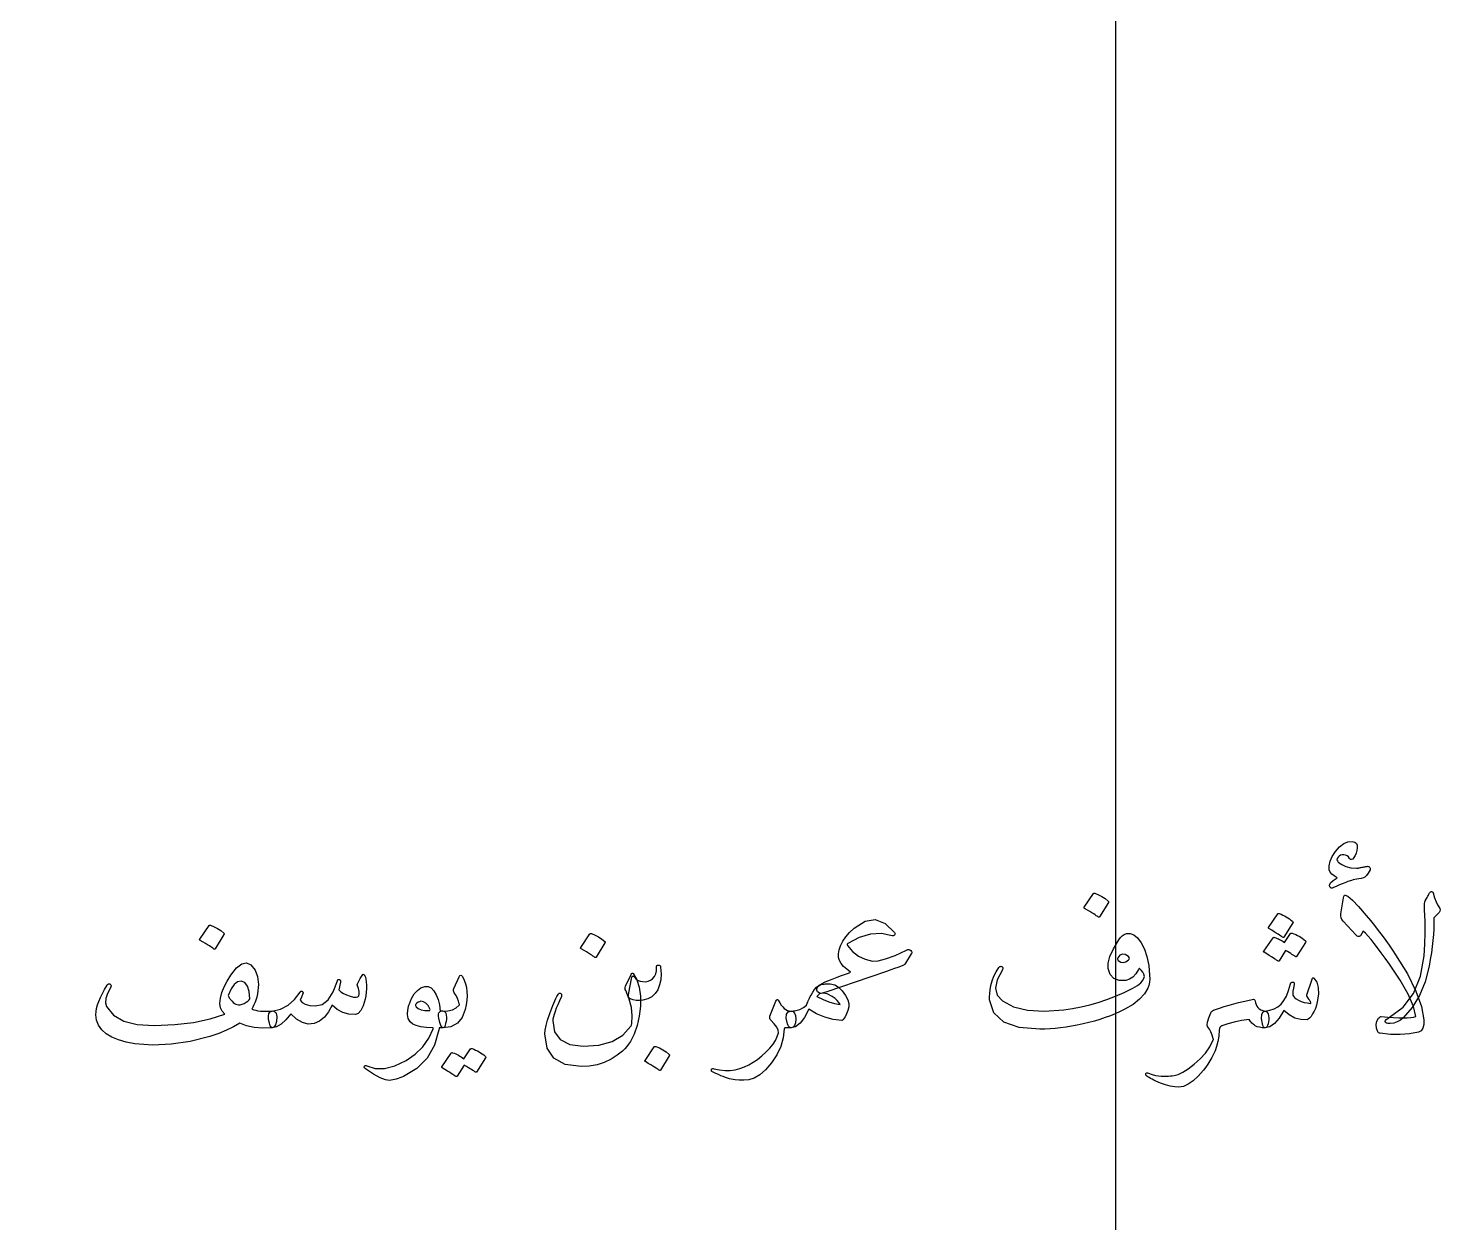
# Model space of a CAD drawing. Header units: millimetres. Extents: x -78 to 78, y -78 to 100.
# Drawn here: x -25.45 to 7.72, y 7.51 to 35.46 of the extents above; entities that cross this region are included whole.
import ezdxf

# ---------------------------------------------------------------- set-up
doc = ezdxf.new("R2010")
doc.units = ezdxf.units.MM
doc.layers.add('ENGRAVE', color=7, linetype='Continuous')
doc.layers.add('TEXT', color=5, linetype='Continuous')

msp = doc.modelspace()

# ---------------------------------------------------------------- linework, layer by layer
at = {"layer": 'ENGRAVE'}
msp.add_lwpolyline([(0, -51.5375), (0, 51.5375)], dxfattribs=at)
for radius in [75.95, 75.95, 73.9156, 70.1375, 70.1375, 67.1538, 61.6125, 61.6125, 56.575, 56.575, 51.5375, 51.5375]:
    msp.add_circle((0, 0), radius, dxfattribs=at)
at = {"layer": 'TEXT'}
for points in [[(5.7991, 15.5794), (5.7421, 15.5687), (5.6891, 15.5586), (5.6403, 15.549), (5.5956, 15.54), (5.5553, 15.5312), (5.5196, 15.5225), (5.4886, 15.5137), (5.4622, 15.505), (5.4354, 15.495), (5.4031, 15.4826), (5.3654, 15.4677), (5.3222, 15.4503), (5.2735, 15.4302), (5.2194, 15.4071), (5.1598, 15.381), (5.0947, 15.3519), (5.0682, 15.3431), (5.0455, 15.3431), (5.0266, 15.3519), (5.0116, 15.3694), (5.0025, 15.4123), (5.028, 15.4623), (5.0879, 15.5195), (5.1822, 15.5838), (5.11, 15.6248), (5.0553, 15.6691), (5.0181, 15.7166), (4.9984, 15.7675), (4.9946, 15.8635), (5.0181, 15.9677), (5.069, 16.08), (5.1472, 16.2006), (5.2404, 16.3086), (5.3364, 16.3833), (5.4351, 16.4246), (5.5366, 16.4325), (5.5932, 16.4183), (5.6317, 16.3888), (5.6522, 16.3439), (5.6547, 16.2838), (5.6448, 16.2187), (5.6284, 16.1591), (5.6055, 16.1049), (5.5759, 16.0562), (5.5464, 16.0221), (5.5191, 16.007), (5.4939, 16.0111), (5.4709, 16.0344), (5.4447, 16.0691), (5.4141, 16.0945), (5.3791, 16.1107), (5.3397, 16.1175), (5.2984, 16.1175), (5.262, 16.1088), (5.2306, 16.0913), (5.2041, 16.065), (5.1846, 16.0333), (5.1789, 16.0038), (5.1868, 15.9764), (5.2084, 15.9512), (5.2894, 15.8914), (5.3878, 15.8473), (5.5038, 15.8192), (5.6372, 15.8069), (5.6488, 15.8073), (5.6618, 15.8085), (5.6762, 15.8106), (5.6919, 15.8134), (5.709, 15.8169), (5.7274, 15.8205), (5.7472, 15.8245), (5.7684, 15.8287), (5.7914, 15.833), (5.8122, 15.837), (5.8308, 15.8406), (5.8472, 15.8441), (5.8617, 15.8469), (5.8745, 15.849), (5.8857, 15.8502), (5.8953, 15.8506), (5.9134, 15.8487), (5.9281, 15.843), (5.9396, 15.8334), (5.9478, 15.82), (5.953, 15.8071), (5.9555, 15.7948), (5.9552, 15.7831), (5.9522, 15.7719), (5.9098, 15.6926), (5.8702, 15.6341), (5.8332, 15.5963), (5.7991, 15.5794)], [(6.7309, 12.3069), (6.6623, 12.2492), (6.5877, 12.2073), (6.507, 12.1814), (6.4203, 12.1713), (6.3705, 12.174), (6.335, 12.1822), (6.3137, 12.1959), (6.3066, 12.215), (6.3131, 12.2396), (6.3328, 12.2653), (6.3656, 12.2921), (6.4116, 12.32), (6.7277, 12.5576), (6.9672, 12.8767), (7.1302, 13.2773), (7.2166, 13.7594), (7.2371, 14.0282), (7.2461, 14.2964), (7.2436, 14.5641), (7.2297, 14.8313), (7.2256, 14.9086), (7.2264, 14.9702), (7.2321, 15.0158), (7.2428, 15.0456), (7.2655, 15.085), (7.2855, 15.12), (7.3027, 15.1506), (7.3172, 15.1769), (7.3292, 15.1988), (7.3391, 15.2163), (7.3467, 15.2294), (7.3522, 15.2381), (7.3631, 15.2493), (7.3741, 15.2567), (7.385, 15.2603), (7.3959, 15.26), (7.4096, 15.2548), (7.42, 15.248), (7.4271, 15.2395), (7.4309, 15.2294), (7.4638, 15.1137), (7.4966, 15.0205), (7.5294, 14.9496), (7.5622, 14.9013), (7.5871, 14.8668), (7.5961, 14.8334), (7.5893, 14.8012), (7.5666, 14.77), (7.4441, 14.6431), (7.4461, 14.5183), (7.4435, 14.3888), (7.4363, 14.2547), (7.4244, 14.1159), (7.4081, 13.9722), (7.3877, 13.8234), (7.3633, 13.6693), (7.3347, 13.51), (7.2428, 13.151), (7.1116, 12.8308), (6.9409, 12.5494), (6.7309, 12.3069)], [(-0.5228, 15.2119), (-0.5173, 15.2173), (-0.5097, 15.2206), (-0.4998, 15.2217), (-0.4878, 15.2206), (-0.4028, 15.1862), (-0.3227, 15.1441), (-0.2475, 15.0943), (-0.1772, 15.0369), (-0.1704, 15.0281), (-0.1673, 15.0194), (-0.1682, 15.0106), (-0.1728, 15.0019), (-0.3784, 14.6694), (-0.3861, 14.6614), (-0.3959, 14.6595), (-0.408, 14.6636), (-0.4222, 14.6738), (-0.4345, 14.6825), (-0.4539, 14.6956), (-0.4804, 14.7131), (-0.5141, 14.735), (-0.5554, 14.7613), (-0.6048, 14.7919), (-0.6625, 14.8269), (-0.7284, 14.8663), (-0.7372, 14.8728), (-0.7416, 14.8794), (-0.7416, 14.8859), (-0.7372, 14.8925)], [(6.2147, 12.3331), (6.3651, 12.3199), (6.5013, 12.3107), (6.6232, 12.3056), (6.7309, 12.3047), (6.8247, 12.3076), (6.9048, 12.314), (6.9713, 12.324), (7.0241, 12.3375), (6.9691, 12.5732), (6.848, 12.8559), (6.6607, 13.1857), (6.4072, 13.5625), (6.3077, 13.701), (6.2147, 13.8277), (6.1283, 13.9427), (6.0484, 14.0459), (5.9752, 14.1371), (5.9084, 14.216), (5.8483, 14.2826), (5.7947, 14.3369), (5.7291, 14.2231), (5.7012, 14.2095), (5.6744, 14.2078), (5.6487, 14.2182), (5.6241, 14.2406), (5.3222, 14.5644), (5.2943, 14.6029), (5.2763, 14.6442), (5.268, 14.6882), (5.2697, 14.735), (5.3309, 15.1156), (5.3367, 15.1424), (5.3452, 15.1616), (5.3564, 15.173), (5.3703, 15.1769), (5.4354, 15.1487), (5.5388, 15.0598), (5.6804, 14.9103), (5.8603, 14.7), (5.9592, 14.5804), (6.0545, 14.4621), (6.1462, 14.3452), (6.2344, 14.2297), (6.319, 14.1155), (6.4001, 14.0027), (6.4776, 13.8913), (6.5516, 13.7812), (6.8258, 13.3314), (7.0273, 12.927), (7.1561, 12.568), (7.2122, 12.2544), (7.2092, 12.1447), (7.187, 12.0608), (7.1457, 12.0025), (7.0853, 11.97), (6.877, 11.929), (6.6588, 11.9109), (6.4307, 11.9159), (6.1928, 11.9437), (6.1709, 11.9473), (6.1534, 11.9536), (6.1403, 11.9626), (6.1316, 11.9744), (6.1034, 12.0649), (6.0977, 12.1483), (6.1143, 12.2246), (6.1534, 12.2938), (6.1704, 12.3143), (6.1863, 12.3277), (6.201, 12.3339), (6.2147, 12.3331)], [(-6.9497, 13.055), (-6.8884, 13.0971), (-6.7966, 13.1447), (-6.6741, 13.1977), (-6.5209, 13.2562), (-6.4143, 13.2932), (-6.3262, 13.3252), (-6.2568, 13.3522), (-6.2059, 13.3744), (-6.2959, 13.4405), (-6.3689, 13.5078), (-6.425, 13.5762), (-6.4641, 13.6456), (-6.4857, 13.7197), (-6.4892, 13.802), (-6.4747, 13.8925), (-6.4422, 13.9913), (-6.3891, 14.096), (-6.3175, 14.2002), (-6.2273, 14.3038), (-6.1184, 14.4069), (-5.8677, 14.5677), (-5.6273, 14.6037), (-5.3974, 14.5152), (-5.1778, 14.3019), (-5.1663, 14.2849), (-5.1625, 14.2691), (-5.1663, 14.2543), (-5.1778, 14.2406), (-5.1912, 14.23), (-5.2052, 14.2242), (-5.2196, 14.2234), (-5.2347, 14.2275), (-5.4846, 14.2754), (-5.74, 14.2614), (-6.0009, 14.1857), (-6.2672, 14.0481), (-6.2795, 14.0383), (-6.2858, 14.0263), (-6.2861, 14.012), (-6.2803, 13.9956), (-6.1597, 13.8581), (-6.0211, 13.7517), (-5.8644, 13.6765), (-5.6897, 13.6325), (-5.5612, 13.6371), (-5.3856, 13.6817), (-5.163, 13.7662), (-4.8934, 13.8906), (-4.8658, 13.9013), (-4.8398, 13.9027), (-4.8155, 13.8947), (-4.7928, 13.8775), (-4.7791, 13.8595), (-4.7731, 13.8403), (-4.7748, 13.8201), (-4.7841, 13.7988), (-4.9197, 13.5844), (-4.935, 13.5644), (-4.9503, 13.5483), (-4.9656, 13.536), (-4.9809, 13.5275), (-5.0332, 13.5079), (-5.098, 13.4843), (-5.1754, 13.4565), (-5.2653, 13.4247), (-5.3681, 13.3887), (-5.4841, 13.3487), (-5.6131, 13.3045), (-5.7553, 13.2562), (-6.7616, 12.9106), (-6.8373, 12.886), (-6.8983, 12.8778), (-6.9445, 12.886), (-6.9759, 12.9106), (-6.994, 12.9492), (-6.9956, 12.9861), (-6.9809, 13.0214), (-6.9497, 13.055)], [(3.7909, 14.735), (3.7964, 14.7405), (3.8041, 14.7438), (3.8139, 14.7448), (3.8259, 14.7438), (3.869, 14.7276), (3.9107, 14.7098), (3.951, 14.6904), (3.99, 14.6694), (4.0279, 14.6464), (4.0649, 14.6212), (4.1012, 14.5939), (4.1366, 14.5644), (4.1453, 14.5537), (4.1497, 14.5436), (4.1497, 14.534), (4.1453, 14.525), (3.9353, 14.1925), (3.9277, 14.1865), (3.9178, 14.1859), (3.9058, 14.1909), (3.8916, 14.2012), (3.8793, 14.21), (3.8598, 14.2231), (3.8333, 14.2406), (3.7997, 14.2625), (3.7584, 14.2888), (3.7089, 14.3194), (3.6512, 14.3544), (3.5853, 14.3938), (3.5766, 14.4003), (3.5722, 14.4069), (3.5722, 14.4134), (3.5766, 14.42)], [(-21.2209, 14.4638), (-21.2155, 14.4692), (-21.2078, 14.4725), (-21.198, 14.4736), (-21.1859, 14.4725), (-21.1009, 14.438), (-21.0208, 14.3959), (-20.9456, 14.3462), (-20.8753, 14.2888), (-20.8685, 14.28), (-20.8655, 14.2713), (-20.8663, 14.2625), (-20.8709, 14.2538), (-21.0766, 13.9213), (-21.0842, 13.9133), (-21.0941, 13.9114), (-21.1061, 13.9155), (-21.1203, 13.9256), (-21.1326, 13.9344), (-21.152, 13.9475), (-21.1786, 13.965), (-21.2122, 13.9869), (-21.2535, 14.0131), (-21.303, 14.0438), (-21.3607, 14.0787), (-21.4266, 14.1181), (-21.4353, 14.1247), (-21.4397, 14.1313), (-21.4397, 14.1378), (-21.4353, 14.1444)], [(-12.3047, 14.2669), (-12.2992, 14.2723), (-12.2916, 14.2756), (-12.2817, 14.2767), (-12.2697, 14.2756), (-12.1846, 14.2412), (-12.1045, 14.1991), (-12.0293, 14.1493), (-11.9591, 14.0919), (-11.9522, 14.0831), (-11.9492, 14.0744), (-11.95, 14.0656), (-11.9547, 14.0569), (-12.1603, 13.7244), (-12.168, 13.7164), (-12.1778, 13.7145), (-12.1898, 13.7186), (-12.2041, 13.7287), (-12.2164, 13.7375), (-12.2358, 13.7506), (-12.2623, 13.7681), (-12.2959, 13.79), (-12.3372, 13.8163), (-12.3867, 13.8469), (-12.4444, 13.8819), (-12.5103, 13.9213), (-12.5191, 13.9278), (-12.5234, 13.9344), (-12.5234, 13.9409), (-12.5191, 13.9475)], [(0.2516, 14.2756), (0.3388, 14.2819), (0.4255, 14.2483), (0.5116, 14.1747), (0.5972, 14.0613), (0.6735, 13.9136), (0.7317, 13.7375), (0.7719, 13.533), (0.7941, 13.3), (0.7965, 13.2155), (0.7908, 13.137), (0.7768, 13.0646), (0.7547, 12.9981), (0.6765, 12.8655), (0.56, 12.7389), (0.4052, 12.6183), (0.2122, 12.5038), (0.1032, 12.4506), (-0.0093, 12.4004), (-0.1254, 12.3532), (-0.245, 12.3091), (-0.3685, 12.2679), (-0.496, 12.2298), (-0.6277, 12.1946), (-0.7634, 12.1625), (-0.8997, 12.1337), (-1.033, 12.1084), (-1.1633, 12.0866), (-1.2906, 12.0684), (-1.4152, 12.0541), (-1.5373, 12.0438), (-1.6569, 12.0377), (-1.7741, 12.0356), (-2.2627, 12.0753), (-2.6217, 12.203), (-2.8511, 12.4187), (-2.9509, 12.7225), (-2.9539, 12.793), (-2.9498, 12.8734), (-2.9386, 12.9637), (-2.9203, 13.0638), (-2.8905, 13.1737), (-2.8492, 13.2803), (-2.7964, 13.3837), (-2.7322, 13.4838), (-2.7226, 13.4952), (-2.7114, 13.5034), (-2.6986, 13.5084), (-2.6841, 13.51), (-2.6701, 13.5081), (-2.6589, 13.5023), (-2.6504, 13.4928), (-2.6447, 13.4794), (-2.642, 13.4646), (-2.6425, 13.4509), (-2.6463, 13.4384), (-2.6534, 13.4269), (-2.7716, 13.1945), (-2.8109, 12.9959), (-2.7716, 12.8313), (-2.6534, 12.7006), (-2.3929, 12.5645), (-2.0661, 12.4841), (-1.6732, 12.4595), (-1.2141, 12.4906), (-1.0127, 12.5196), (-0.811, 12.5584), (-0.6091, 12.6071), (-0.4069, 12.6656), (-0.2047, 12.734), (-0.0027, 12.8122), (0.1989, 12.9002), (0.4003, 12.9981), (0.5075, 13.0596), (0.5884, 13.1261), (0.6431, 13.1975), (0.6716, 13.2737), (0.6562, 13.3262), (0.6322, 13.3744), (0.5994, 13.4181), (0.5578, 13.4575), (0.5529, 13.4594), (0.5469, 13.4564), (0.5398, 13.4485), (0.5316, 13.4356), (0.4687, 13.3345), (0.3981, 13.2584), (0.3199, 13.2076), (0.2341, 13.1819), (0.0771, 13.1797), (-0.0437, 13.2256), (-0.1285, 13.3197), (-0.1772, 13.4619), (-0.1764, 13.5874), (-0.1345, 13.7408), (-0.0517, 13.9221), (0.0722, 14.1313), (0.1113, 14.1829), (0.1542, 14.2242), (0.201, 14.2551), (0.2516, 14.2756)], [(4.0928, 14.28), (4.0983, 14.2855), (4.1059, 14.2888), (4.1158, 14.2898), (4.1278, 14.2888), (4.1709, 14.2726), (4.2126, 14.2548), (4.2529, 14.2354), (4.2919, 14.2144), (4.3297, 14.1914), (4.3668, 14.1662), (4.403, 14.1389), (4.4384, 14.1094), (4.4453, 14.1004), (4.4483, 14.0908), (4.4475, 14.0807), (4.4428, 14.07), (4.2328, 13.7375), (4.2271, 13.7331), (4.2186, 13.7331), (4.2074, 13.7375), (4.1934, 13.7462), (4.1843, 13.7523), (4.1699, 13.7616), (4.1504, 13.7741), (4.1256, 13.79), (4.0957, 13.8089), (4.0605, 13.8305), (4.0202, 13.8548), (3.9747, 13.8819), (3.8216, 13.6369), (3.8139, 13.6309), (3.8041, 13.6303), (3.792, 13.6352), (3.7778, 13.6456), (3.7655, 13.6544), (3.7461, 13.6675), (3.7196, 13.685), (3.6859, 13.7069), (3.6446, 13.7331), (3.5952, 13.7637), (3.5375, 13.7988), (3.4716, 13.8381), (3.4647, 13.8447), (3.4617, 13.8513), (3.4625, 13.8578), (3.4672, 13.8644), (3.6816, 14.1794), (3.687, 14.1848), (3.6947, 14.1881), (3.7045, 14.1892), (3.7166, 14.1881), (3.7471, 14.1768), (3.7773, 14.1646), (3.8072, 14.1516), (3.8369, 14.1378), (3.866, 14.1229), (3.8943, 14.1066), (3.9218, 14.089), (3.9484, 14.07)], [(0.2997, 13.6588), (0.3158, 13.6784), (0.3205, 13.6981), (0.3136, 13.7178), (0.2953, 13.7375), (0.2209, 13.7851), (0.1553, 13.7966), (0.0984, 13.772), (0.0503, 13.7112), (0.044, 13.6927), (0.0427, 13.6762), (0.0462, 13.662), (0.0547, 13.65), (0.1159, 13.6112), (0.1772, 13.5997), (0.2384, 13.6155), (0.2997, 13.6588)], [(-20.7091, 13.3044), (-20.5748, 13.4736), (-20.452, 13.5702), (-20.3407, 13.5939), (-20.2409, 13.545), (-20.1425, 13.4222), (-20.0834, 13.2683), (-20.0637, 13.0832), (-20.0834, 12.8669), (-20.0914, 12.8268), (-20.102, 12.7854), (-20.1154, 12.7426), (-20.1316, 12.6984), (-20.1502, 12.6529), (-20.1709, 12.606), (-20.1939, 12.5578), (-20.2191, 12.5081), (-20.1753, 12.4939), (-20.1272, 12.4819), (-20.0747, 12.472), (-20.0178, 12.4644), (-19.9563, 12.4595), (-19.8898, 12.4578), (-19.8185, 12.4595), (-19.7422, 12.4644), (-19.7233, 12.4649), (-19.7061, 12.4622), (-19.6905, 12.4562), (-19.6766, 12.4469), (-19.6593, 12.4299), (-19.647, 12.4053), (-19.6396, 12.373), (-19.6372, 12.3331), (-19.6438, 12.2216), (-19.6634, 12.1406), (-19.6962, 12.0903), (-19.7422, 12.0706), (-19.9653, 12.0643), (-20.1666, 12.0805), (-20.3459, 12.119), (-20.5034, 12.18), (-20.647, 12.0933), (-20.8108, 12.0127), (-20.9948, 11.938), (-21.1991, 11.8694), (-21.6601, 11.7537), (-22.1069, 11.6867), (-22.5395, 11.6684), (-22.9578, 11.6988), (-23.1604, 11.7362), (-23.3395, 11.7873), (-23.4951, 11.8521), (-23.6272, 11.9306), (-23.7325, 12.0241), (-23.8077, 12.1297), (-23.8528, 12.2473), (-23.8678, 12.3769), (-23.8636, 12.4489), (-23.8509, 12.5251), (-23.8297, 12.6053), (-23.8, 12.6897), (-23.7624, 12.7784), (-23.7174, 12.8718), (-23.6651, 12.9698), (-23.6053, 13.0725), (-23.5944, 13.084), (-23.5834, 13.0922), (-23.5725, 13.0971), (-23.5616, 13.0988), (-23.5457, 13.0974), (-23.5331, 13.0933), (-23.5238, 13.0864), (-23.5178, 13.0769), (-23.5132, 13.0635), (-23.5123, 13.0495), (-23.5154, 13.035), (-23.5222, 13.02), (-23.5941, 12.877), (-23.6348, 12.7542), (-23.6444, 12.6517), (-23.6228, 12.5694), (-23.4593, 12.3692), (-23.2181, 12.2281), (-22.8993, 12.1461), (-22.5028, 12.1231), (-22.0188, 12.1464), (-21.5819, 12.1986), (-21.192, 12.2798), (-20.8491, 12.39), (-20.9147, 12.4575), (-20.9541, 12.542), (-20.9672, 12.6435), (-20.9541, 12.7619), (-20.9191, 12.8942), (-20.8666, 13.0288), (-20.7966, 13.1655), (-20.7091, 13.3044)], [(-17.6247, 13.3175), (-17.6151, 13.3241), (-17.6039, 13.3219), (-17.5911, 13.3109), (-17.5766, 13.2912), (-17.561, 13.2579), (-17.5492, 13.2103), (-17.5413, 13.1485), (-17.5372, 13.0725), (-17.5358, 12.9861), (-17.5405, 12.9019), (-17.5511, 12.8198), (-17.5678, 12.74), (-17.6165, 12.5847), (-17.6706, 12.4731), (-17.7302, 12.4053), (-17.7953, 12.3812), (-17.9493, 12.3903), (-18.0917, 12.4305), (-18.2227, 12.5018), (-18.3422, 12.6044), (-18.4242, 12.4428), (-18.5216, 12.3167), (-18.6342, 12.2262), (-18.7622, 12.1713), (-18.8964, 12.1592), (-19.0323, 12.1931), (-19.1699, 12.273), (-19.3091, 12.3987), (-19.4217, 12.2552), (-19.5322, 12.1527), (-19.6405, 12.0911), (-19.7466, 12.0706), (-19.7679, 12.0827), (-19.7881, 12.1188), (-19.8073, 12.1789), (-19.8253, 12.2631), (-19.8319, 12.3462), (-19.8209, 12.4075), (-19.7925, 12.4469), (-19.7466, 12.4644), (-19.5448, 12.51), (-19.3681, 12.5989), (-19.2166, 12.731), (-19.0903, 12.9062), (-19.0835, 12.9158), (-19.0761, 12.9227), (-19.0682, 12.9268), (-19.0597, 12.9281), (-19.0493, 12.927), (-19.04, 12.9238), (-19.0318, 12.9183), (-19.0247, 12.9106), (-19.0206, 12.8871), (-19.0302, 12.8472), (-19.0534, 12.7909), (-19.0903, 12.7181), (-19.0419, 12.6621), (-18.9667, 12.6208), (-18.8647, 12.5943), (-18.7359, 12.5825), (-18.5754, 12.6161), (-18.4352, 12.7258), (-18.3151, 12.9114), (-18.2153, 13.1731), (-18.2104, 13.1865), (-18.2044, 13.1961), (-18.1973, 13.2018), (-18.1891, 13.2038), (-18.1768, 13.2027), (-18.1661, 13.1994), (-18.1571, 13.1939), (-18.1497, 13.1863), (-18.1442, 13.1753), (-18.1409, 13.1644), (-18.1398, 13.1534), (-18.1409, 13.1425), (-18.1847, 12.9588), (-18.1336, 12.9134), (-18.072, 12.8734), (-18.0001, 12.839), (-17.9178, 12.81), (-17.8377, 12.7911), (-17.7767, 12.787), (-17.7349, 12.7977), (-17.7122, 12.8231), (-17.7048, 12.862), (-17.7089, 12.9172), (-17.7245, 12.9888), (-17.7516, 13.0769), (-17.7469, 13.1018), (-17.7242, 13.1502), (-17.6835, 13.2221), (-17.6247, 13.3175)], [(-15.4897, 12.9938), (-15.3672, 13.265), (-15.3491, 13.2948), (-15.33, 13.3055), (-15.3098, 13.297), (-15.2884, 13.2694), (-15.2491, 13.1867), (-15.2184, 13.1004), (-15.1966, 13.0106), (-15.1834, 12.9172), (-15.1793, 12.8197), (-15.1845, 12.7176), (-15.199, 12.6108), (-15.2228, 12.4994), (-15.2953, 12.3118), (-15.4077, 12.1778), (-15.56, 12.0974), (-15.7522, 12.0706), (-15.7743, 12.0846), (-15.797, 12.1264), (-15.8203, 12.1961), (-15.8441, 12.2938), (-15.8509, 12.346), (-15.8495, 12.3889), (-15.84, 12.4225), (-15.8222, 12.4469), (-15.808, 12.4562), (-15.7916, 12.4622), (-15.773, 12.4649), (-15.7522, 12.4644), (-15.6311, 12.4682), (-15.5258, 12.4928), (-15.4364, 12.5382), (-15.3628, 12.6044), (-15.3595, 12.6096), (-15.3584, 12.6164), (-15.3595, 12.6249), (-15.3628, 12.635), (-15.38, 12.6968), (-15.4055, 12.7597), (-15.4391, 12.8237), (-15.4809, 12.8887), (-15.4946, 12.9134), (-15.5006, 12.9391), (-15.499, 12.9659), (-15.4897, 12.9938)], [(-11.1234, 12.5781), (-11.1497, 12.3408), (-11.1978, 12.1231), (-11.2678, 11.9252), (-11.3597, 11.7469), (-11.3992, 11.6888), (-11.4434, 11.6326), (-11.4922, 11.5783), (-11.5456, 11.5259), (-11.604, 11.4755), (-11.6676, 11.427), (-11.7363, 11.3803), (-11.8103, 11.3356), (-11.9692, 11.2593), (-12.1395, 11.2055), (-12.3214, 11.174), (-12.5147, 11.165), (-12.8841, 11.2142), (-13.148, 11.3575), (-13.3063, 11.5948), (-13.3591, 11.9262), (-13.352, 12.0151), (-13.3306, 12.1242), (-13.2951, 12.2536), (-13.2453, 12.4031), (-13.2212, 12.4694), (-13.1972, 12.5327), (-13.1731, 12.593), (-13.1491, 12.6503), (-13.125, 12.7049), (-13.1009, 12.757), (-13.0769, 12.8066), (-13.0528, 12.8537), (-13.0452, 12.8652), (-13.0353, 12.8734), (-13.0233, 12.8784), (-13.0091, 12.88), (-12.9987, 12.8786), (-12.9894, 12.8745), (-12.9812, 12.8677), (-12.9741, 12.8581), (-12.9691, 12.8483), (-12.9675, 12.8362), (-12.9691, 12.822), (-12.9741, 12.8056), (-13.0195, 12.7049), (-13.0594, 12.6126), (-13.0938, 12.5288), (-13.1228, 12.4534), (-13.1458, 12.3863), (-13.1622, 12.3271), (-13.172, 12.2758), (-13.1753, 12.2325), (-13.134, 11.979), (-13.0014, 11.7961), (-12.7775, 11.6837), (-12.4622, 11.6419), (-12.0955, 11.6646), (-11.7873, 11.7502), (-11.5377, 11.8986), (-11.3466, 12.11), (-11.3403, 12.1201), (-11.3345, 12.133), (-11.3293, 12.1486), (-11.3247, 12.1669), (-11.314, 12.3517), (-11.3345, 12.5431), (-11.3862, 12.7411), (-11.4691, 12.9456), (-11.4792, 12.968), (-11.4833, 12.9916), (-11.4814, 13.0162), (-11.4734, 13.0419), (-11.3422, 13.3219), (-11.331, 13.3427), (-11.3192, 13.3525), (-11.3069, 13.3514), (-11.2941, 13.3394), (-11.2096, 13.195), (-11.153, 13.02), (-11.1243, 12.8144), (-11.1234, 12.5781)], [(-10.7034, 13.5406), (-10.6821, 13.5373), (-10.6662, 13.5275), (-10.6559, 13.5111), (-10.6509, 13.4881), (-10.6419, 13.3355), (-10.6498, 13.1972), (-10.6747, 13.073), (-10.7166, 12.9631), (-10.7762, 12.8707), (-10.8544, 12.7991), (-10.9512, 12.7482), (-11.0666, 12.7181), (-11.1475, 12.7086), (-11.2241, 12.7105), (-11.2963, 12.7239), (-11.3641, 12.7488), (-11.3876, 12.7673), (-11.4012, 12.7969), (-11.4051, 12.8373), (-11.3991, 12.8887), (-11.3334, 13.2212), (-11.3282, 13.2464), (-11.3214, 13.265), (-11.3129, 13.277), (-11.3028, 13.2825), (-11.2916, 13.282), (-11.2798, 13.2759), (-11.2675, 13.2645), (-11.2547, 13.2475), (-11.2216, 13.2103), (-11.1792, 13.1819), (-11.1275, 13.1622), (-11.0666, 13.1513), (-11.0031, 13.1507), (-10.9441, 13.1622), (-10.8894, 13.1857), (-10.8391, 13.2212), (-10.7956, 13.2705), (-10.7658, 13.3306), (-10.7496, 13.4017), (-10.7472, 13.4838), (-10.7445, 13.5086), (-10.7363, 13.5264), (-10.7226, 13.5371), (-10.7034, 13.5406)], [(-20.4684, 13.16), (-20.5546, 13.1474), (-20.6336, 13.0878), (-20.7055, 12.9812), (-20.7703, 12.8275), (-20.765, 12.81), (-20.7577, 12.7925), (-20.7486, 12.775), (-20.7375, 12.7575), (-20.7251, 12.7403), (-20.7118, 12.7236), (-20.6977, 12.7075), (-20.6828, 12.6919), (-20.6538, 12.6656), (-20.6238, 12.6438), (-20.5926, 12.6263), (-20.5603, 12.6131), (-20.5272, 12.6068), (-20.4892, 12.6098), (-20.4463, 12.6221), (-20.3984, 12.6438), (-20.3506, 12.6703), (-20.312, 12.6973), (-20.2828, 12.725), (-20.2628, 12.7531), (-20.2806, 12.9246), (-20.3208, 13.0495), (-20.3834, 13.128), (-20.4684, 13.16)], [(-15.8397, 12.0225), (-15.9422, 11.6624), (-16.1142, 11.3608), (-16.3557, 11.1177), (-16.6666, 10.9331), (-16.71, 10.9144), (-16.753, 10.8976), (-16.7954, 10.8827), (-16.8372, 10.8697), (-16.8782, 10.8589), (-16.9181, 10.8505), (-16.957, 10.8447), (-16.9947, 10.8413), (-17.0888, 10.8546), (-17.2134, 10.9036), (-17.3687, 10.9881), (-17.5547, 11.1081), (-17.5746, 11.1254), (-17.5864, 11.142), (-17.59, 11.1582), (-17.5853, 11.1738), (-17.5749, 11.1858), (-17.5613, 11.1913), (-17.5443, 11.1902), (-17.5241, 11.1825), (-17.3307, 11.1199), (-17.1139, 11.1202), (-16.8736, 11.1833), (-16.6097, 11.3094), (-16.3942, 11.4557), (-16.2159, 11.6277), (-16.0748, 11.8254), (-15.9709, 12.0488), (-15.9718, 12.0567), (-15.9742, 12.063), (-15.9783, 12.0676), (-15.9841, 12.0706), (-16.1347, 12.0794), (-16.263, 12.0969), (-16.3688, 12.1231), (-16.4522, 12.1581), (-16.5167, 12.2123), (-16.5572, 12.2872), (-16.5736, 12.3829), (-16.5659, 12.4994), (-16.5635, 12.5148), (-16.5605, 12.5305), (-16.5569, 12.5465), (-16.5528, 12.5628), (-16.5482, 12.5796), (-16.543, 12.5973), (-16.5372, 12.6157), (-16.5309, 12.635), (-16.4795, 12.76), (-16.4172, 12.8636), (-16.3439, 12.9459), (-16.2597, 13.0069), (-16.1736, 13.0402), (-16.0945, 13.0397), (-16.0226, 13.0052), (-15.9578, 12.9369), (-15.9012, 12.8417), (-15.8583, 12.7313), (-15.829, 12.6055), (-15.8134, 12.4644), (-15.8048, 12.4645), (-15.7965, 12.4649), (-15.7884, 12.4656), (-15.7806, 12.4666), (-15.7728, 12.4675), (-15.7648, 12.4682), (-15.7564, 12.4686), (-15.7478, 12.4688), (-15.7183, 12.4625), (-15.6953, 12.4436), (-15.6789, 12.4121), (-15.6691, 12.3681), (-15.665, 12.3197), (-15.6658, 12.2708), (-15.6715, 12.2213), (-15.6822, 12.1713), (-15.6961, 12.1272), (-15.7117, 12.0958), (-15.7289, 12.0769), (-15.7478, 12.0706), (-15.8309, 12.0706), (-15.8315, 12.0627), (-15.8331, 12.052), (-15.8359, 12.0386), (-15.8397, 12.0225)], [(-7.1291, 12.8362), (-7.09, 12.9062), (-7.047, 12.9675), (-7.0003, 13.02), (-6.9497, 13.0638), (-6.9378, 13.07), (-6.924, 13.0758), (-6.9083, 13.081), (-6.8906, 13.0856), (-6.8708, 13.0897), (-6.8485, 13.0933), (-6.8238, 13.0963), (-6.7966, 13.0988), (-6.6817, 13.1001), (-6.5778, 13.0736), (-6.4848, 13.0192), (-6.4028, 12.9369), (-6.3243, 12.8264), (-6.2727, 12.7269), (-6.2478, 12.6383), (-6.2497, 12.5606), (-6.2724, 12.4767), (-6.3011, 12.3998), (-6.3358, 12.3301), (-6.3766, 12.2675), (-6.3853, 12.256), (-6.3941, 12.2478), (-6.4028, 12.2429), (-6.4116, 12.2413), (-6.6142, 12.2675), (-6.8108, 12.32), (-7.0014, 12.3987), (-7.1859, 12.5038), (-7.2855, 12.3143), (-7.3872, 12.1789), (-7.4911, 12.0977), (-7.5972, 12.0706), (-7.6256, 12.0766), (-7.6497, 12.0947), (-7.6694, 12.1248), (-7.6847, 12.1669), (-7.7104, 12.297), (-7.7044, 12.39), (-7.6666, 12.4458), (-7.5972, 12.4644), (-7.4878, 12.4731), (-7.3916, 12.4994), (-7.3084, 12.5431), (-7.2384, 12.6044), (-7.2291, 12.6253), (-7.2188, 12.6487), (-7.2073, 12.6745), (-7.1947, 12.7028), (-7.1807, 12.7333), (-7.1652, 12.7657), (-7.1479, 12.8), (-7.1291, 12.8362)], [(4.6003, 13.2125), (4.6077, 13.23), (4.6167, 13.2387), (4.6274, 13.2387), (4.6397, 13.23), (4.7037, 13.1365), (4.7381, 13.0134), (4.743, 12.8609), (4.7184, 12.6788), (4.6985, 12.6003), (4.6736, 12.5267), (4.6438, 12.4581), (4.6091, 12.3944), (4.5713, 12.3383), (4.5369, 12.297), (4.5057, 12.2705), (4.4778, 12.2588), (4.3307, 12.2626), (4.1913, 12.3003), (4.0595, 12.372), (3.9353, 12.4775), (3.8287, 12.2995), (3.7188, 12.1723), (3.6055, 12.0961), (3.4891, 12.0706), (3.4724, 12.0764), (3.4573, 12.0936), (3.4439, 12.1223), (3.4322, 12.1625), (3.4144, 12.2896), (3.418, 12.3823), (3.4429, 12.4406), (3.4891, 12.4644), (3.6047, 12.4843), (3.7067, 12.518), (3.795, 12.5653), (3.8697, 12.6263), (3.9345, 12.7069), (3.9933, 12.8133), (4.0461, 12.9454), (4.0928, 13.1031), (4.101, 13.122), (4.1125, 13.1348), (4.1273, 13.1417), (4.1453, 13.1425), (4.1636, 13.1373), (4.1748, 13.1261), (4.1789, 13.1089), (4.1759, 13.0856), (4.1576, 12.9979), (4.1464, 12.927), (4.1423, 12.8732), (4.1453, 12.8362), (4.1584, 12.8092), (4.1847, 12.7805), (4.2241, 12.7501), (4.2766, 12.7181), (4.34, 12.6889), (4.4078, 12.6667), (4.48, 12.6517), (4.5566, 12.6438), (4.5568, 12.6438), (4.5577, 12.6438), (4.559, 12.6438), (4.5609, 12.6438), (4.5639, 12.6479), (4.5642, 12.6558), (4.5618, 12.6675), (4.5566, 12.6831), (4.5467, 12.7039), (4.5303, 12.7313), (4.5073, 12.7652), (4.4778, 12.8056), (4.4726, 12.813), (4.4702, 12.822), (4.4704, 12.8327), (4.4734, 12.845)], [(-16.0497, 12.5125), (-16.0956, 12.5926), (-16.1459, 12.6492), (-16.2006, 12.6823), (-16.2597, 12.6919), (-16.295, 12.6826), (-16.3264, 12.6678), (-16.354, 12.6476), (-16.3778, 12.6219), (-16.3855, 12.6082), (-16.3866, 12.5934), (-16.3811, 12.5776), (-16.3691, 12.5606), (-16.3239, 12.521), (-16.2586, 12.4939), (-16.173, 12.4794), (-16.0672, 12.4775), (-16.0562, 12.4797), (-16.0497, 12.4863), (-16.0475, 12.4972), (-16.0497, 12.5125)], [(-8.0916, 12.3419), (-7.9559, 12.6919), (-7.9409, 12.7198), (-7.9264, 12.7334), (-7.9125, 12.7329), (-7.8991, 12.7181), (-7.8624, 12.6569), (-7.8269, 12.6044), (-7.7924, 12.5606), (-7.7591, 12.5256), (-7.7224, 12.4988), (-7.6825, 12.4797), (-7.6393, 12.4682), (-7.5928, 12.4644), (-7.5469, 12.4523), (-7.5141, 12.4162), (-7.4944, 12.3561), (-7.4878, 12.2719), (-7.4944, 12.1871), (-7.5141, 12.1253), (-7.5469, 12.0865), (-7.5928, 12.0706), (-7.6281, 12.069), (-7.6639, 12.0684), (-7.7003, 12.069), (-7.7372, 12.0706), (-7.7435, 12.069), (-7.7492, 12.0641), (-7.7544, 12.0559), (-7.7591, 12.0444), (-7.7826, 11.8374), (-7.84, 11.6364), (-7.9313, 11.4414), (-8.0566, 11.2525), (-8.1963, 11.0882), (-8.3311, 10.967), (-8.461, 10.8891), (-8.5859, 10.8544), (-8.7035, 10.8454), (-8.8112, 10.8445), (-8.9091, 10.8519), (-8.9972, 10.8675), (-9.0403, 10.8795), (-9.0863, 10.8938), (-9.1354, 10.9102), (-9.1875, 10.9288), (-9.2423, 10.9501), (-9.2996, 10.9747), (-9.3594, 11.0026), (-9.4216, 11.0338), (-9.4371, 11.0409), (-9.4489, 11.0491), (-9.4568, 11.0584), (-9.4609, 11.0687), (-9.4637, 11.0827), (-9.4631, 11.0939), (-9.4593, 11.1024), (-9.4522, 11.1081), (-9.4429, 11.1133), (-9.4325, 11.1158), (-9.421, 11.1155), (-9.4084, 11.1125), (-9.2706, 11.0846), (-9.1416, 11.0709), (-9.0213, 11.0715), (-8.9097, 11.0862), (-8.7994, 11.1154), (-8.6915, 11.1546), (-8.5861, 11.204), (-8.4831, 11.2634), (-8.3824, 11.3328), (-8.2835, 11.4116), (-8.1866, 11.5001), (-8.0916, 11.5981), (-8.0202, 11.6875), (-7.9636, 11.7764), (-7.9218, 11.8647), (-7.8947, 11.9525), (-7.9026, 12.0137), (-7.9352, 12.0838), (-7.9923, 12.1625), (-8.0741, 12.25), (-8.0883, 12.2689), (-8.0959, 12.2905), (-8.097, 12.3148), (-8.0916, 12.3419)], [(-6.6347, 12.8056), (-6.7523, 12.8647), (-6.8513, 12.8844), (-6.9316, 12.8647), (-6.9934, 12.8056), (-6.8496, 12.7315), (-6.7112, 12.6755), (-6.5784, 12.6375), (-6.4509, 12.6175), (-6.4772, 12.6654), (-6.5166, 12.7127), (-6.5691, 12.7594), (-6.6347, 12.8056)], [(3.4978, 12.0706), (3.4292, 12.0736), (3.3677, 12.0827), (3.3132, 12.0977), (3.2659, 12.1188), (3.2447, 12.1308), (3.2249, 12.145), (3.2065, 12.1614), (3.1894, 12.18), (3.1731, 12.2002), (3.1571, 12.2216), (3.1414, 12.244), (3.1259, 12.2675), (2.9433, 12.2402), (2.7759, 12.2063), (2.6239, 12.1658), (2.4872, 12.1188), (2.4585, 12.1026), (2.438, 12.0805), (2.4257, 12.0523), (2.4216, 12.0181), (2.4106, 11.8779), (2.3909, 11.7502), (2.3625, 11.635), (2.3253, 11.5325), (2.2885, 11.4524), (2.2482, 11.3739), (2.2043, 11.2971), (2.1569, 11.2219), (2.1059, 11.1486), (2.0513, 11.0775), (1.9932, 11.0086), (1.9316, 10.9419), (1.8115, 10.8289), (1.6964, 10.7483), (1.5862, 10.6999), (1.4809, 10.6837), (1.38, 10.6895), (1.2742, 10.7067), (1.1635, 10.7354), (1.0478, 10.7756), (0.9912, 10.7993), (0.9395, 10.8221), (0.8928, 10.8441), (0.8509, 10.8653), (0.8138, 10.8854), (0.7809, 10.9041), (0.7525, 10.9215), (0.7284, 10.9375), (0.7139, 10.9512), (0.7055, 10.9659), (0.703, 10.9818), (0.7066, 10.9988), (0.7153, 11.0127), (0.7284, 11.0195), (0.7459, 11.0193), (0.7678, 11.0119), (0.8534, 10.981), (0.9308, 10.9583), (1, 10.9438), (1.0609, 10.9375), (1.0925, 10.9359), (1.126, 10.9353), (1.1614, 10.9359), (1.1988, 10.9375), (1.238, 10.9402), (1.2791, 10.9441), (1.3222, 10.949), (1.3672, 10.955), (1.4623, 10.9812), (1.5728, 11.0338), (1.6986, 11.1125), (1.8397, 11.2175), (1.9789, 11.3416), (2.0989, 11.4778), (2.1998, 11.626), (2.2816, 11.7863), (2.2848, 11.7928), (2.2859, 11.7994), (2.2848, 11.8059), (2.2816, 11.8125), (2.257, 11.8978), (2.2269, 11.9744), (2.1913, 12.0422), (2.1503, 12.1013), (2.1388, 12.1395), (2.1481, 12.2063), (2.1782, 12.3014), (2.2291, 12.425), (2.2441, 12.4491), (2.263, 12.4688), (2.2857, 12.4841), (2.3122, 12.495), (2.4273, 12.5314), (2.5408, 12.5661), (2.6526, 12.5992), (2.7628, 12.6306), (2.8719, 12.6602), (2.9805, 12.6875), (3.0885, 12.7127), (3.1959, 12.7356), (3.2216, 12.7384), (3.2419, 12.7334), (3.2566, 12.7209), (3.2659, 12.7006), (3.2747, 12.6547), (3.2878, 12.6131), (3.3053, 12.5759), (3.3272, 12.5431), (3.3559, 12.5169), (3.3939, 12.495), (3.4412, 12.4775), (3.4978, 12.4644), (3.5257, 12.4526), (3.5481, 12.4305), (3.5651, 12.3979), (3.5766, 12.355), (3.5826, 12.3069), (3.5831, 12.2588), (3.5782, 12.2106), (3.5678, 12.1625), (3.5536, 12.1223), (3.5372, 12.0936), (3.5186, 12.0764), (3.4978, 12.0706)], [(-10.7997, 11.6244), (-10.7942, 11.6298), (-10.7866, 11.6331), (-10.7767, 11.6342), (-10.7647, 11.6331), (-10.6796, 11.5987), (-10.5995, 11.5566), (-10.5243, 11.5068), (-10.4541, 11.4494), (-10.4472, 11.4406), (-10.4442, 11.4319), (-10.445, 11.4231), (-10.4497, 11.4144), (-10.6553, 11.0819), (-10.663, 11.0739), (-10.6728, 11.072), (-10.6848, 11.0761), (-10.6991, 11.0862), (-10.7114, 11.095), (-10.7308, 11.1081), (-10.7573, 11.1256), (-10.7909, 11.1475), (-10.8322, 11.1738), (-10.8817, 11.2044), (-10.9394, 11.2394), (-11.0053, 11.2788), (-11.0141, 11.2853), (-11.0184, 11.2919), (-11.0184, 11.2984), (-11.0141, 11.305)], [(-15.1003, 11.5762), (-15.0948, 11.5817), (-15.0872, 11.585), (-15.0773, 11.5861), (-15.0653, 11.585), (-15.0222, 11.5689), (-14.9805, 11.5511), (-14.9402, 11.5317), (-14.9013, 11.5106), (-14.8634, 11.4877), (-14.8263, 11.4625), (-14.7901, 11.4352), (-14.7547, 11.4056), (-14.7479, 11.3966), (-14.7448, 11.387), (-14.7457, 11.3769), (-14.7503, 11.3663), (-14.9603, 11.0338), (-14.9661, 11.0294), (-14.9745, 11.0294), (-14.9857, 11.0338), (-14.9997, 11.0425), (-15.0093, 11.0506), (-15.0248, 11.0616), (-15.0464, 11.0757), (-15.0741, 11.0928), (-15.108, 11.1132), (-15.1484, 11.1371), (-15.1955, 11.1646), (-15.2491, 11.1956), (-15.4153, 10.9375), (-15.423, 10.9296), (-15.4328, 10.9277), (-15.4448, 10.9318), (-15.4591, 10.9419), (-15.4714, 10.9506), (-15.4908, 10.9638), (-15.5173, 10.9812), (-15.5509, 11.0031), (-15.5922, 11.0294), (-15.6417, 11.06), (-15.6994, 11.095), (-15.7653, 11.1344), (-15.7721, 11.1409), (-15.7752, 11.1475), (-15.7743, 11.1541), (-15.7697, 11.1606), (-15.5553, 11.48), (-15.5498, 11.4855), (-15.5422, 11.4887), (-15.5323, 11.4898), (-15.5203, 11.4887), (-15.4837, 11.4769), (-15.4481, 11.463), (-15.4137, 11.4473), (-15.3803, 11.4297), (-15.348, 11.4104), (-15.3169, 11.3898), (-15.2868, 11.3678), (-15.2578, 11.3444)]]:
    msp.add_lwpolyline(points, close=True, dxfattribs=at)

doc.saveas('drawing.dxf')
